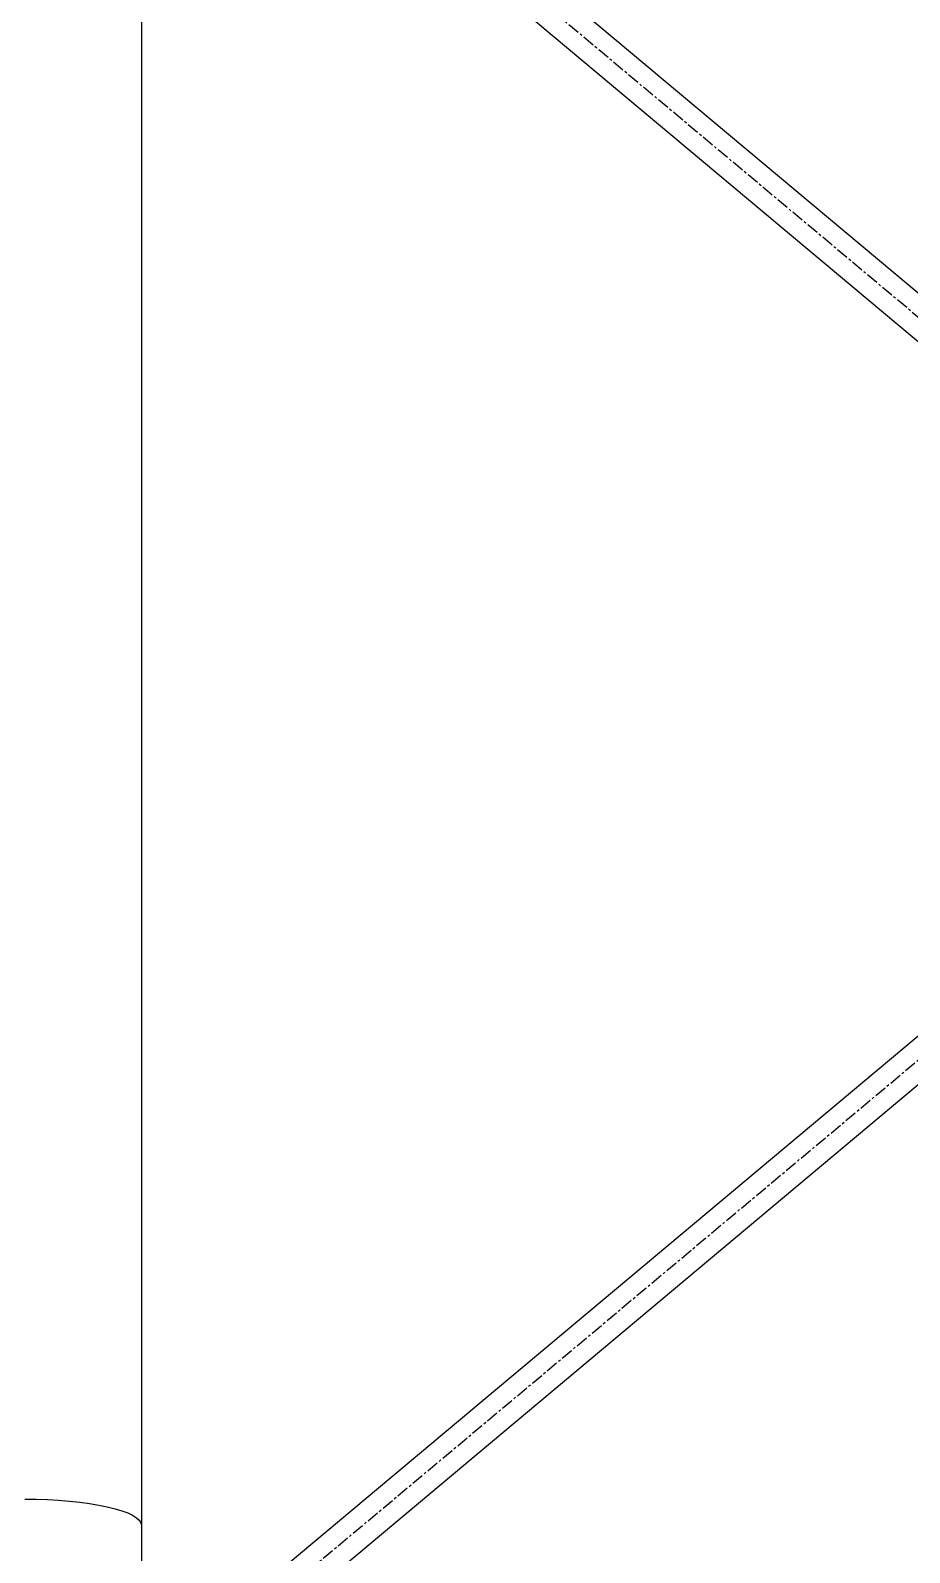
# Model space of a CAD drawing. Header units: millimetres. Extents: x 5143 to 30813, y 232 to 21408.
# Drawn here: x 23434 to 24007, y 17637 to 18629 of the extents above; entities that cross this region are included whole.
import ezdxf

# ---------------------------------------------------------------- set-up
doc = ezdxf.new("R2010")
doc.units = ezdxf.units.MM
doc.header["$LTSCALE"] = 0.25
doc.linetypes.add('CENTER', pattern=[50.8, 31.75, -6.35, 6.35, -6.35])
doc.linetypes.add('XKITLINE00', pattern=[0])

msp = doc.modelspace()

# ---------------------------------------------------------------- linework, layer by layer
at = {"color": 8, "linetype": 'CENTER'}
for p, q in [((25173.61, 17470.27), (23430, 18930.27)), ((23430, 17470.27), (25173.61, 18930.27))]:
    msp.add_line(p, q, dxfattribs=at)
at = {"color": 8, "linetype": 'XKITLINE00'}
for p, q in [((23506.2, 17549.97), (25130.68, 18910.22)), ((23506.2, 17518.19), (25161.51, 18904.26)), ((23506.2, 18882.36), (24301.8, 18216.16)), ((23506.2, 18857.43), (23506.2, 17654.86)), ((23506.2, 18850.58), (24282.83, 18200.27)), ((23430, 17671.88), (23437.46, 17671.8)), ((23437.46, 17671.8), (23444.86, 17671.56)), ((23444.86, 17671.56), (23452.12, 17671.15)), ((23452.12, 17671.15), (23459.16, 17670.59)), ((23459.16, 17670.59), (23465.92, 17669.87)), ((23465.92, 17669.87), (23472.33, 17669.02)), ((23472.33, 17669.02), (23478.34, 17668.02)), ((23478.34, 17668.02), (23483.88, 17666.9)), ((23483.88, 17666.9), (23488.9, 17665.66)), ((23488.9, 17665.66), (23493.35, 17664.32)), ((23493.35, 17664.32), (23497.2, 17662.89)), ((23497.2, 17662.89), (23500.39, 17661.38)), ((23500.39, 17661.38), (23502.91, 17659.8)), ((23502.91, 17659.8), (23504.73, 17658.18)), ((23504.73, 17658.18), (23505.83, 17656.53)), ((23504.73, 17658.18), (23505.83, 17656.53)), ((23505.83, 17656.53), (23506.2, 17654.86)), ((23505.83, 17656.53), (23506.2, 17654.86)), ((23506.2, 17654.86), (23506.2, 17544.98))]:
    msp.add_line(p, q, dxfattribs=at)

doc.saveas('drawing.dxf')
